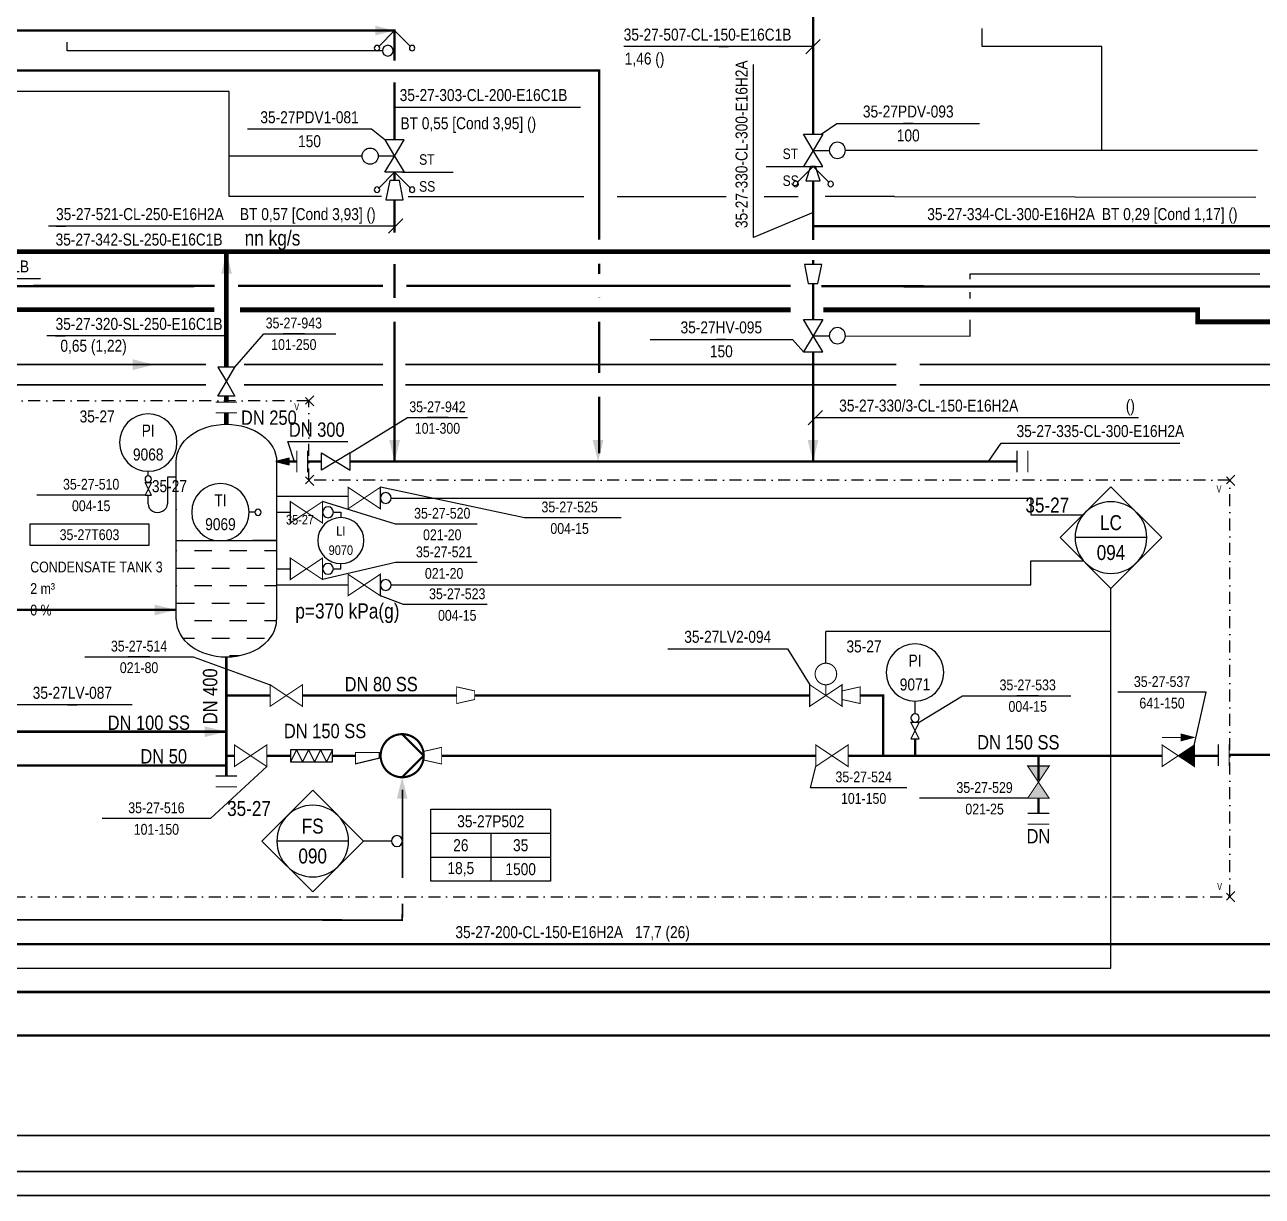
# Model space of a CAD drawing. Header units: millimetres. Extents: x -415 to 12957, y -5 to 599.
# Drawn here: x 8532.8 to 8791.2, y -0.2 to 244.6 of the extents above; entities that cross this region are included whole.
import ezdxf
from ezdxf.enums import TextEntityAlignment as Align

# ---------------------------------------------------------------- set-up
doc = ezdxf.new("R2010")
doc.units = ezdxf.units.MM
doc.header["$LTSCALE"] = 10
doc.header["$MEASUREMENT"] = 0
doc.header["$PDSIZE"] = 1
doc.linetypes.add('DASHDOT2', pattern=[0.5, 0.25, -0.125, 0, -0.125])
doc.layers.get('0').update_dxf_attribs({"linetype": 'CONTINUOUS'})
doc.layers.add('BALANSSI', color=3, linetype='CONTINUOUS', lineweight=25)
doc.layers.add('VESIKIERROT', color=100, linetype='DASHDOT2', lineweight=35)
for name, color, linetype in [('KASIVENTTIILIT', 7, 'CONTINUOUS'), ('LAITTEISTO', 7, 'CONTINUOUS'), ('METALLILETKUT', 7, 'CONTINUOUS'), ('P-A-SHEET', 3, 'CONTINUOUS'), ('P-COND', 4, 'CONTINUOUS'), ('P-CVPOS', 7, 'CONTINUOUS'), ('P-DELIVERY_LIMIT', 1, 'DASHDOT2'), ('P-FITTINGS', 7, 'CONTINUOUS'), ('P-INSTRPOS', 7, 'CONTINUOUS'), ('P-INSTRPOS_TEXTS', 7, 'CONTINUOUS'), ('P-INSTRU', 7, 'CONTINUOUS'), ('P-LINEPOS', 7, 'CONTINUOUS'), ('P-OTHER', 7, 'CONTINUOUS'), ('P-PUMP_POS', 7, 'CONTINUOUS'), ('P-STEAM1', 6, 'CONTINUOUS'), ('P-SYMB', 7, 'CONTINUOUS'), ('P-TANK_POS', 7, 'CONTINUOUS'), ('P-TEXT', 7, 'CONTINUOUS'), ('P-VALVEPOS', 7, 'CONTINUOUS'), ('P-VENTS', 7, 'CONTINUOUS'), ('P-WATER', 3, 'CONTINUOUS'), ('PUMPUT', 7, 'CONTINUOUS'), ('PUTKIKARTIOT', 7, 'CONTINUOUS'), ('SAATOVENTTIILIT', 7, 'CONTINUOUS'), ('yyyy', 7, 'CONTINUOUS')]:
    doc.layers.add(name, color=color, linetype=linetype)
doc.styles.add('ARIAL', font='ARIALN.TTF')
doc.styles.add('ARIALN', font='ARIALN.TTF')
doc.styles.add('LEGIBLE', font='ARIALN.TTF')
doc.styles.add('MODESTD', font='ARIALN.TTF')
doc.styles.add('SFS', font='ARIALN.TTF')
doc.styles.get("Standard").update_dxf_attribs({"font": 'ARIALN.TTF'})

# ---------------------------------------------------------------- blocks, each defined once
blk = doc.blocks.new('T200FFL')
at = {"const_width": 0.25}
for points in [[(-1.25, 2.5), (-1.25, -2.5)], [(1.25, -2.5), (1.25, 2.5)]]:
    blk.add_lwpolyline(points, dxfattribs=at)
at = {"linetype": 'Continuous', "style": 'SFS', "flags": 9}
for tag, p in [('FC', (0, 3.5)), ('SYM_WIDTH', (0, 0))]:
    blk.add_attdef(tag, p, '', height=0.2, dxfattribs=at)
blk = doc.blocks.new('PI0NUOPR')
for points in [[(0, 0), (-1, 0.25), (-1, -0.25), (0, 0)], [(0, 0), (-1, 0)]]:
    blk.add_lwpolyline(points)
blk.add_solid([(-1, 0.25), (0, 0), (-1, -0.25)])
blk = doc.blocks.new('condensatetank2_5')
at = {"layer": 'yyyy'}
h = blk.add_hatch(dxfattribs=at)
h.set_pattern_fill('DASH', color=256, scale=39, style=0)
h.set_pattern_definition([(0, (-51.5, -34.8895), (4.875, 4.875), [4.875, -4.875])])
h.paths.add_polyline_path([(14, 0), (0, 0), (0, -22), (14, -22)])
h.paths.add_polyline_path([(28, 0), (14, 0), (14, -22), (28, -22)])
edge = h.paths.add_edge_path()
edge.add_ellipse((14, -22), major_axis=(14, 0), ratio=0.742857, start_angle=180, end_angle=360)
edge.add_line((28, -22), (0, -22))
for p, q in [((0, -22), (0, 22)), ((28, 22), (28, -22)), ((0, 0), (28, 0)), ((0, -18.29), (0, -18.29))]:
    blk.add_line(p, q, dxfattribs=at)
at = {"layer": 'yyyy', "extrusion": (0, 0, -1)}
blk.add_ellipse((14, 22), major_axis=(14, 0), ratio=0.742857, start_param=3.141593, end_param=6.283185, dxfattribs=at)
at = {"layer": 'yyyy'}
blk.add_ellipse((14, -22), major_axis=(14, 0), ratio=0.742857, start_param=3.141593, end_param=6.283185, dxfattribs=at)
for p in [(0, 8.68), (0, 0), (1.78, 0)]:
    blk.add_point(p, dxfattribs=at)
blk = doc.blocks.new('LAI2587')
for p, q in [((0, 0), (2.5, 0)), ((0, -8.75), (0, 0)), ((2.5, 0), (2.5, -8.75)), ((2.5, -8.75), (0, -8.75))]:
    blk.add_line(p, q)
blk = doc.blocks.new('FLEXIBLE-JOINT')
for p, q in [((1.25, 8.75), (-1.25, 7.5)), ((1.25, 6.25), (-1.25, 7.5)), ((1.25, 6.25), (-1.25, 5)), ((1.25, 3.75), (-1.25, 5)), ((1.25, 3.75), (-1.25, 2.5)), ((1.25, 1.25), (-1.25, 2.5)), ((1.25, 1.25), (-1.25, 0))]:
    blk.add_line(p, q)
at = {"rotation": 180}
blk.add_blockref('LAI2587', (1.25, 0), dxfattribs=at)
blk = doc.blocks.new('T001_11')
at = {"const_width": 0.25}
blk.add_lwpolyline([(-3.75, -2.5), (-3.75, 2.5), (3.75, -2.5), (3.75, 2.5), (-3.75, -2.5)], dxfattribs=at)
at = {"linetype": 'Continuous', "style": 'SFS', "flags": 9}
for tag, p in [('FC', (0, 3.5)), ('SYM_WIDTH', (0, 0))]:
    blk.add_attdef(tag, p, '', height=0.2, dxfattribs=at)
blk = doc.blocks.new('P0021')
at = {"linetype": 'Continuous', "const_width": 0.5}
blk.add_lwpolyline([(0, 5, 1), (0, -5, 1)], format="xyb", close=True, dxfattribs=at)
blk.add_lwpolyline([(0, 5), (5, 0), (0, -5)], dxfattribs=at)
at = {"linetype": 'Continuous', "style": 'SFS', "flags": 9}
for tag, p in [('FC', (0, 3.5)), ('SYM_WIDTH', (0, 0))]:
    blk.add_attdef(tag, p, '', height=0.2, dxfattribs=at)
blk = doc.blocks.new('*X39')
at = {"color": 0, "linetype": 'Continuous'}
for p, q in [((208.58, 477.81), (210.33, 479.56)), ((208.64, 477.91), (210.32, 479.58)), ((208.71, 478.01), (210.3, 479.61)), ((208.77, 478.11), (210.29, 479.63)), ((208.84, 478.21), (210.28, 479.65)), ((208.9, 478.31), (210.26, 479.67)), ((208.97, 478.41), (210.25, 479.69)), ((209.03, 478.51), (210.24, 479.71)), ((209.1, 478.61), (210.22, 479.74)), ((209.17, 478.71), (210.21, 479.76)), ((209.23, 478.82), (210.19, 479.78)), ((209.3, 478.92), (210.18, 479.8)), ((209.36, 479.02), (210.17, 479.82)), ((209.43, 479.12), (210.15, 479.84)), ((209.49, 479.22), (210.14, 479.86)), ((207.6, 476.3), (210.54, 479.24)), ((207.61, 476.27), (210.55, 479.22)), ((207.65, 476.27), (210.57, 479.2)), ((207.66, 476.4), (210.53, 479.26)), ((207.68, 476.27), (210.58, 479.17)), ((207.72, 476.27), (210.59, 479.15)), ((207.73, 476.5), (210.51, 479.28)), ((207.75, 476.27), (210.61, 479.13)), ((207.79, 476.6), (210.5, 479.3)), ((207.79, 476.27), (210.62, 479.11)), ((207.82, 476.27), (210.64, 479.09)), ((207.86, 476.7), (210.48, 479.33)), ((207.86, 476.27), (210.65, 479.07)), ((207.89, 476.27), (210.66, 479.05)), ((207.92, 476.8), (210.47, 479.35)), ((207.93, 476.27), (210.68, 479.02)), ((207.96, 476.27), (210.69, 479)), ((207.99, 476.9), (210.46, 479.37)), ((208, 476.27), (210.7, 478.98)), ((208.03, 476.27), (210.72, 478.96)), ((208.05, 477), (210.44, 479.39)), ((208.07, 476.27), (210.73, 478.94)), ((208.1, 476.27), (210.75, 478.92)), ((208.12, 477.1), (210.43, 479.41)), ((208.14, 476.27), (210.76, 478.89)), ((208.18, 477.2), (210.41, 479.43)), ((208.18, 476.27), (210.77, 478.87)), ((208.21, 476.27), (210.79, 478.85)), ((208.25, 477.3), (210.4, 479.46)), ((208.25, 476.27), (210.8, 478.83)), ((208.28, 476.27), (210.81, 478.81)), ((208.31, 477.4), (210.39, 479.48)), ((208.32, 476.27), (210.83, 478.79)), ((208.35, 476.27), (210.84, 478.76)), ((208.38, 477.51), (210.37, 479.5)), ((208.39, 476.27), (210.86, 478.74)), ((208.42, 476.27), (210.87, 478.72)), ((208.45, 477.61), (210.36, 479.52)), ((208.46, 476.27), (210.88, 478.7)), ((208.49, 476.27), (210.9, 478.68)), ((208.51, 477.71), (210.35, 479.54)), ((208.53, 476.27), (210.91, 478.66)), ((208.56, 476.27), (210.92, 478.64)), ((208.6, 476.27), (210.94, 478.61)), ((208.64, 476.27), (210.95, 478.59)), ((208.67, 476.27), (210.97, 478.57)), ((208.71, 476.27), (210.98, 478.55)), ((208.74, 476.27), (210.99, 478.53)), ((208.78, 476.27), (211.01, 478.51)), ((208.81, 476.27), (211.02, 478.48)), ((208.85, 476.27), (211.04, 478.46)), ((208.88, 476.27), (211.05, 478.44)), ((208.92, 476.27), (211.06, 478.42)), ((208.95, 476.27), (211.08, 478.4)), ((208.99, 476.27), (211.09, 478.38)), ((209.02, 476.27), (211.1, 478.36)), ((209.06, 476.27), (211.12, 478.33)), ((209.09, 476.27), (211.13, 478.31)), ((209.13, 476.27), (211.15, 478.29)), ((209.17, 476.27), (211.16, 478.27)), ((209.2, 476.27), (211.17, 478.25)), ((209.24, 476.27), (211.19, 478.23)), ((209.27, 476.27), (211.2, 478.2)), ((209.31, 476.27), (211.21, 478.18)), ((209.34, 476.27), (211.23, 478.16)), ((209.38, 476.27), (211.24, 478.14)), ((209.41, 476.27), (211.26, 478.12)), ((209.45, 476.27), (211.27, 478.1)), ((209.48, 476.27), (211.28, 478.07)), ((209.52, 476.27), (211.3, 478.05)), ((209.55, 476.27), (211.31, 478.03)), ((209.59, 476.27), (211.32, 478.01)), ((209.63, 476.27), (211.34, 477.99)), ((209.66, 476.27), (211.35, 477.97)), ((209.7, 476.27), (211.37, 477.95)), ((209.73, 476.27), (211.38, 477.92)), ((209.77, 476.27), (211.39, 477.9)), ((209.8, 476.27), (211.41, 477.88)), ((209.84, 476.27), (211.42, 477.86)), ((209.87, 476.27), (211.43, 477.84)), ((209.91, 476.27), (211.45, 477.82)), ((209.94, 476.27), (211.46, 477.79)), ((209.98, 476.27), (211.48, 477.77)), ((210.01, 476.27), (211.49, 477.75)), ((210.05, 476.27), (211.5, 477.73)), ((210.08, 476.27), (211.52, 477.71)), ((210.12, 476.27), (211.53, 477.69)), ((210.16, 476.27), (211.55, 477.66)), ((210.19, 476.27), (211.56, 477.64)), ((210.23, 476.27), (211.57, 477.62)), ((210.26, 476.27), (211.59, 477.6)), ((210.3, 476.27), (211.6, 477.58)), ((210.33, 476.27), (211.61, 477.56)), ((210.37, 476.27), (211.63, 477.54)), ((210.4, 476.27), (211.64, 477.51)), ((210.44, 476.27), (211.66, 477.49)), ((210.47, 476.27), (211.67, 477.47)), ((210.51, 476.27), (211.68, 477.45)), ((210.54, 476.27), (211.7, 477.43)), ((210.58, 476.27), (211.71, 477.41)), ((210.61, 476.27), (211.72, 477.38)), ((210.65, 476.27), (211.74, 477.36)), ((210.69, 476.27), (211.75, 477.34)), ((210.72, 476.27), (211.77, 477.32)), ((210.76, 476.27), (211.78, 477.3)), ((210.79, 476.27), (211.79, 477.28)), ((210.83, 476.27), (211.81, 477.26)), ((210.86, 476.27), (211.82, 477.23)), ((210.9, 476.27), (211.83, 477.21)), ((210.93, 476.27), (211.85, 477.19)), ((210.97, 476.27), (211.86, 477.17)), ((211, 476.27), (211.88, 477.15)), ((211.04, 476.27), (211.89, 477.13)), ((211.07, 476.27), (211.9, 477.1)), ((211.11, 476.27), (211.92, 477.08)), ((211.15, 476.27), (211.93, 477.06)), ((211.18, 476.27), (211.95, 477.04)), ((211.22, 476.27), (211.96, 477.02)), ((211.25, 476.27), (211.97, 477)), ((211.29, 476.27), (211.99, 476.97)), ((211.32, 476.27), (212, 476.95)), ((211.36, 476.27), (212.01, 476.93)), ((211.39, 476.27), (212.03, 476.91)), ((211.43, 476.27), (212.04, 476.89)), ((211.46, 476.27), (212.06, 476.87)), ((211.5, 476.27), (212.07, 476.85)), ((211.53, 476.27), (212.08, 476.82)), ((211.57, 476.27), (212.1, 476.8)), ((211.6, 476.27), (212.11, 476.78)), ((211.64, 476.27), (212.12, 476.76)), ((211.68, 476.27), (212.14, 476.74)), ((211.71, 476.27), (212.15, 476.72)), ((211.75, 476.27), (212.17, 476.69)), ((211.78, 476.27), (212.18, 476.67)), ((211.82, 476.27), (212.19, 476.65)), ((211.85, 476.27), (212.21, 476.63)), ((211.89, 476.27), (212.22, 476.61)), ((211.92, 476.27), (212.23, 476.59)), ((211.96, 476.27), (212.25, 476.56)), ((211.99, 476.27), (212.26, 476.54)), ((212.03, 476.27), (212.28, 476.52)), ((212.06, 476.27), (212.29, 476.5)), ((212.1, 476.27), (212.3, 476.48)), ((212.14, 476.27), (212.32, 476.46)), ((212.17, 476.27), (212.33, 476.44)), ((212.21, 476.27), (212.34, 476.41)), ((212.24, 476.27), (212.36, 476.39)), ((212.28, 476.27), (212.37, 476.37)), ((212.31, 476.27), (212.39, 476.35)), ((212.35, 476.27), (212.4, 476.33)), ((212.38, 476.27), (212.41, 476.31)), ((212.42, 476.27), (212.43, 476.28))]:
    blk.add_line(p, q, dxfattribs=at)
blk = doc.blocks.new('t001_ch2')
for points, const_width in [([(-3.75, 2.5), (-3.75, -2.5), (3.75, 2.5), (3.75, -2.5), (-3.75, 2.5)], 0.25), ([(3.75, -4.25), (-3.75, -4.25)], 0.25), ([(-3.57, -4.3), (-0.77, -3.55), (-0.77, -4.93), (-3.17, -4.3), (-0.88, -3.69), (-0.88, -4.8), (-2.77, -4.3), (-0.98, -3.82), (-0.98, -4.67), (-2.37, -4.3), (-1.08, -3.95), (-1.08, -4.53), (-1.97, -4.3), (-1.19, -4.09), (-1.19, -4.4), (-1.57, -4.3), (-1.29, -4.22), (-1.29, -4.26), (-1.17, -4.22)], 0.35)]:
    blk.add_lwpolyline(points, dxfattribs=dict(const_width=const_width))
at = {"linetype": 'Continuous', "const_width": 0.25}
for points in [[(-0.08, 0.03), (-3.74, -2.42), (-3.72, 2.42), (-0.02, 0.06)], [(0, 0), (-3.73, -2.42), (-3.73, 2.28), (-3.73, 2.43), (-0.12, 0.13)]]:
    blk.add_lwpolyline(points, dxfattribs=at)
at = {"linetype": 'Continuous', "xscale": -1, "rotation": 270}
blk.add_blockref('*X39', (-480, -210), dxfattribs=at)
blk = doc.blocks.new('PI321')
for p, q in [((0.5, 0.25), (-0.5, -0.25)), ((-0.5, -0.25), (-0.5, 0.25)), ((-0.5, 0.25), (0.5, -0.25)), ((0.5, -0.25), (0.5, 0.25))]:
    blk.add_line(p, q)
blk = doc.blocks.new('ARROW')
blk.add_solid([(-2.5, -1.25), (-2.5, 1.25), (2.5, 0)])
at = {"linetype": 'Continuous', "flags": 1}
blk.add_attdef('SYM_WIDTH', (0, 0), '', height=3, dxfattribs=at)
blk = doc.blocks.new('t001_00')
at = {"const_width": 0.25}
blk.add_lwpolyline([(-3.75, -2.5), (-3.75, 2.5), (3.75, -2.5), (3.75, 2.5), (-3.75, -2.5)], dxfattribs=at)
at = {"linetype": 'Continuous'}
for points in [[(-3.75, 2.5), (-3.75, -2.5), (0, 0)], [(0, 0), (3.75, 2.5), (3.75, -2.5)]]:
    blk.add_solid(points, dxfattribs=at)
blk = doc.blocks.new('T100ECC')
at = {"const_width": 0.25}
blk.add_lwpolyline([(-2.5, -0.28), (-2.5, -1.464), (2.5, -2.664), (2.5, -0.28)], close=True, dxfattribs=at)
at = {"linetype": 'Continuous', "style": 'LEGIBLE', "flags": 9}
blk.add_attdef('FC', (0, 3.5), '', height=1.8, dxfattribs=at)
blk = doc.blocks.new('T100CON')
at = {"const_width": 0.25}
blk.add_lwpolyline([(-2.5, 2.4), (2.5, 1.28), (2.5, -1.12), (-2.5, -2.24)], close=True, dxfattribs=at)
at = {"style": 'LEGIBLE', "flags": 9}
for tag, p in [('FC', (0, 3.5)), ('SYM_WIDTH', (0, 0))]:
    blk.add_attdef(tag, p, '', height=1.8, dxfattribs=at)
blk = doc.blocks.new('PPI_0103B')
at = {"color": 0, "linetype": 'ByBlock'}
blk.add_circle((0, 0), 1.25, dxfattribs=at)
blk = doc.blocks.new('PPI_0900A')
at = {"color": 0, "linetype": 'ByBlock'}
blk.add_line((-2.5, 0), (2.5, 0), dxfattribs=at)
blk = doc.blocks.new('PPI_0700A-27_5')
at = {"color": 0, "linetype": 'ByBlock'}
for p, q in [((0, 0), (27.5, 0)), ((0, -5), (0, 0)), ((27.5, 0), (27.5, -5)), ((27.5, -5), (0, -5))]:
    blk.add_line(p, q, dxfattribs=at)
blk = doc.blocks.new('PPI_1000A')
at = {"color": 0, "linetype": 'ByBlock'}
blk.add_line((-1, 0), (1, 0), dxfattribs=at)
blk = doc.blocks.new('PPI_1207A')
at = {"color": 0, "linetype": 'ByBlock'}
for p, q in [((-8.5, 0), (0, 8.5)), ((0, 8.5), (8.5, 0)), ((0, -8.5), (-8.5, 0)), ((-6, 0), (6, 0)), ((8.5, 0), (0, -8.5))]:
    blk.add_line(p, q, dxfattribs=at)
blk.add_circle((0, 0), 6, dxfattribs=at)
blk = doc.blocks.new('PPI_0521A-25_0')
at = {"color": 0, "linetype": 'ByBlock'}
for p, q in [((0, 0), (25, 0)), ((0, -15), (0, 0)), ((25, 0), (25, -15)), ((0, -5), (25, -5)), ((12.5, -5), (12.5, -15)), ((0, -10), (25, -10)), ((25, -15), (0, -15))]:
    blk.add_line(p, q, dxfattribs=at)
blk = doc.blocks.new('PPI_1200A')
at = {"color": 0, "linetype": 'ByBlock'}
blk.add_circle((0, 0), 6, dxfattribs=at)
blk = doc.blocks.new('PPI_1100A')
at = {"color": 0, "linetype": 'ByBlock'}
blk.add_line((0, 0), (2, 0), dxfattribs=at)
blk = doc.blocks.new('CVO6484')
at = {"color": 0, "linetype": 'Continuous'}
blk.add_lwpolyline([(-1.5, 4.5, -1), (1.5, 4.5, -1), (-1.5, 4.5)], format="xyb", close=True, dxfattribs=at)
blk.add_lwpolyline([(0, 0), (0, 3)], dxfattribs=at)
at = {"layer": 'P-VENTS', "color": 0, "linetype": 'Continuous'}
for points in [[(-3, -1.8), (-3, 1.8), (0, 0)], [(3, -1.8), (3, 1.8), (0, 0)]]:
    blk.add_lwpolyline(points, close=True, dxfattribs=at)
blk = doc.blocks.new('P7A1304')
at = {"color": 0, "linetype": 'ByBlock'}
blk.add_line((1.5, 1.5), (-1.5, -1.5), dxfattribs=at)
blk = doc.blocks.new('PPI_2100A')
at = {"color": 0, "linetype": 'ByBlock'}
blk.add_line((0, 0), (2, 0), dxfattribs=at)
blk = doc.blocks.new('P7A1245')
at = {"color": 0, "linetype": 'Continuous'}
for points in [[(-2, 1.8), (-2, -1.8)], [(2, 1), (-2, 1.8)], [(2, -1), (2, 1)], [(-2, -1.8), (2, -1)]]:
    blk.add_lwpolyline(points, dxfattribs=at)
blk = doc.blocks.new('P7A1210')
at = {"color": 0, "linetype": 'ByBlock'}
blk.add_lwpolyline([(-3, 1.5), (-3, -1.5), (0, -0.5), (0, 0.5)], close=True, dxfattribs=at)
blk = doc.blocks.new('P7A1330')
at = {"color": 0, "linetype": 'ByBlock'}
for q in [(-3.25, 3.25), (3.25, 3.25)]:
    blk.add_line((0, 0), q, dxfattribs=at)
for centre, start, end in [((-3.66, 3.66), 90, 270), ((-3.66, 3.66), 270, 90), ((3.66, 3.66), 90, 270), ((3.66, 3.66), 270, 90)]:
    blk.add_arc(centre, 0.575, start, end, dxfattribs=at)
blk = doc.blocks.new('P7A1100')
at = {"color": 0, "linetype": 'ByBlock'}
for points in [[(-3, -1.8), (-3, 1.8), (0, 0)], [(3, -1.8), (3, 1.8), (0, 0)]]:
    blk.add_lwpolyline(points, close=True, dxfattribs=at)
blk = doc.blocks.new('P7A1305')
at = {"color": 0, "linetype": 'ByBlock'}
blk.add_solid([(-4, -1), (-4, 1), (0, 0)], dxfattribs=at)

msp = doc.modelspace()

# ---------------------------------------------------------------- linework, layer by layer
at = {"layer": 'P-A-SHEET', "color": 7, "const_width": 0.35}
for points in [[(-410, 0), (12952.06, 0), (12952.06, 594), (-410, 594)], [(-405, 5), (12947.06, 5), (12947.06, 589), (-405, 589)]]:
    msp.add_lwpolyline(points, close=True, dxfattribs=at)
at = {"layer": 'P-COND', "linetype": 'Continuous', "const_width": 0.5}
for points in [[(8697.4, 249.26), (8697.4, 221.7)], [(8088.08, 243.34), (8610, 243.34)], [(8610, 237.05), (8610, 243.59), (8610, 243.59), (8610, 243.59)], [(8245.21, 199.62), (8245.21, 235), (8602.71, 235), (8652.71, 235), (8652.71, 199.65)], [(8610, 220.5), (8610, 232.5)], [(8610, 213.75), (8610, 212)], [(8697.4, 211.95), (8697.4, 199.62)], [(8610, 208), (8610, 202.5), (8610, 202.5), (8610, 201.12)], [(8832.21, 202.5), (8697.4, 202.5)], [(8610, 187.5), (8610, 194.55)], [(8652.71, 194.65), (8652.71, 192.52)], [(8697.4, 194.5), (8697.4, 195.42)], [(8572.44, 189.99), (8491.98, 189.96)], [(8607.56, 190.01), (8577.31, 189.99)], [(8612.43, 190.01), (8622.56, 190.02), (8692.14, 190.02), (8692.75, 190.02)], [(8697.4, 182.98), (8697.4, 190.5)], [(8699.16, 189.97), (8732.66, 189.87), (9266.06, 189.81)], [(8652.71, 187.52), (8652.71, 187.5)], [(8610, 153.3), (8610, 182.5)], [(8652.71, 182.5), (8652.71, 171.84)], [(8697.4, 176.23), (8697.4, 153.3)], [(8652.71, 166.84), (8652.71, 155)], [(6459.81, 33.39), (9965.01, 33.39)]]:
    msp.add_lwpolyline(points, dxfattribs=at)
at = {"layer": 'P-COND', "const_width": 0.5}
for points in [[(7344.51, 180.14), (7344.51, 52.5), (8795.21, 52.5), (8795.21, 92.06), (8784.43, 92.06)], [(8588.01, 153.3), (8589.59, 153.3)], [(8591.84, 153.3), (8594.71, 153.3)], [(8600.71, 153.3), (8740, 153.3)], [(8574.87, 112.5), (8574.87, 87.61)], [(8583.86, 104.43), (8574.87, 104.43)], [(8584.02, 104.43), (8574.87, 104.43)], [(8622.97, 104.43), (8590.77, 104.43)], [(8696.7, 104.43), (8626.72, 104.43)], [(8718.7, 91.86), (8718.7, 95.36)], [(8576.56, 91.86), (8574.87, 91.86)], [(8588.29, 91.86), (8583.31, 91.86)], [(8601.83, 91.86), (8597.04, 91.86)], [(8619.84, 91.86), (8697.97, 91.86)], [(8704.72, 91.86), (8732, 91.86)], [(8732, 91.86), (8770.3, 91.86)], [(8744.47, 86.7), (8744.47, 91.86)], [(8777.05, 91.86), (8782.03, 91.86)], [(8550.72, 89.79), (8489.44, 89.79)], [(8574.87, 89.79), (8550.72, 89.79)], [(8744.47, 86.7), (8744.47, 88.72)], [(8744.47, 82.9), (8744.47, 79.82)], [(6459.81, 42.5), (9965.01, 42.5)]]:
    msp.add_lwpolyline(points, dxfattribs=at)
at = {"layer": 'P-COND'}
for points in [[(8489.47, 144.49, 0.5, 0.5, 0), (8489.47, 96.88, 0.5, 0.5, 0), (8574.87, 96.88, 0, 0, 0)], [(8564.37, 122.31, 0.5, 0.5, 0), (8524.2, 122.31, 0.5, 0.5, 0), (8524.2, 119.6, 0, 0, 0)], [(8712.02, 91.86, 0.5, 0.5, 0), (8712.02, 104.43, 0.5, 0.5, 0), (8707.22, 104.43, 0, 0, 0)]]:
    msp.add_lwpolyline(points, format="xyseb", dxfattribs=at)
at = {"layer": 'P-CVPOS'}
for points in [[(8699.09, 221.7), (8702.4, 223.94), (8732.16, 223.94)], [(8663.36, 178.84), (8663.36, 178.84), (8693.12, 178.84)], [(8585.37, 136.8), (8580.31, 136.8)], [(8667.08, 114.2), (8692.08, 114.2), (8696.7, 106.68)], [(8555.21, 102.5), (8530.21, 102.5), (8526.45, 109.1)]]:
    msp.add_lwpolyline(points, dxfattribs=at)
at = {"layer": 'P-DELIVERY_LIMIT'}
for points in [[(8346.6, 149.22), (8321.32, 149.22), (8321.32, 62.41), (8784.43, 62.41), (8784.43, 149.39), (8592.11, 149.39), (8592.11, 165.98), (8527.13, 166), (8527.13, 151.35), (8509.92, 151.35), (8509.89, 181.75), (8471.06, 181.74), (8471.09, 176.17), (8444.85, 176.17), (8444.85, 166.62), (8346.6, 166.62)], [(8593.17, 167.05), (8591.05, 164.92)], [(8593.17, 164.92), (8591.05, 167.04)], [(8593.17, 150.46), (8591.05, 148.33)], [(8593.17, 148.33), (8591.05, 150.45)], [(8785.49, 150.46), (8783.37, 148.33)], [(8785.49, 148.33), (8783.37, 150.45)], [(8785.49, 61.35), (8783.37, 63.47)], [(8785.49, 63.47), (8783.37, 61.35)]]:
    msp.add_lwpolyline(points, dxfattribs=at)
at = {"layer": 'P-INSTRU', "linetype": 'Continuous'}
for points in [[(8757.71, 218.32), (8757.71, 232.81), (8757.71, 240), (8732.71, 240), (8732.71, 243.75)], [(8607.46, 239.14), (8541.61, 239.12), (8541.61, 240.92)], [(8575.45, 208.68), (8575.45, 230.62), (7994.44, 230.62)], [(8603.25, 217.12), (8575.45, 217.12)], [(8790.23, 218.32), (8704.18, 218.32)], [(8607.24, 208.68), (8575.45, 208.68)], [(8612.84, 208.68), (8649.55, 208.68)], [(8656.51, 208.68), (8679.24, 208.68)], [(8687.22, 208.68), (8694.27, 208.68)], [(8714.44, 208.68), (8699.93, 208.68)], [(8714.44, 208.68), (8789.86, 208.55)], [(8730.21, 191.4), (8730.21, 192.5), (8790.71, 192.5)], [(8730.21, 187.34), (8730.21, 188.71)], [(8704.18, 179.59), (8730.21, 179.49), (8730.21, 182.89)]]:
    msp.add_lwpolyline(points, dxfattribs=at)
at = {"layer": 'P-INSTRU'}
for points in [[(8558.55, 150.29), (8558.55, 151.28)], [(8562.62, 150.12), (8564.37, 150.12)], [(8585.37, 146.08), (8600.28, 146.08)], [(8609.28, 145.69), (8742.87, 145.69)], [(8742.87, 145.69), (8742.87, 142.2)], [(8580.83, 142.72), (8579.52, 142.72)], [(8585.37, 142.71), (8588.23, 142.71)], [(8597.23, 142.71), (8598.78, 142.71), (8598.78, 141.6)], [(8742.87, 142.2), (8753.79, 142.2)], [(8597.23, 130.9), (8598.78, 130.9), (8598.78, 132)], [(8742.87, 132.58), (8753.85, 132.58)], [(8742.87, 127.52), (8742.87, 132.58)], [(8585.37, 130.9), (8588.23, 130.9)], [(8585.37, 127.52), (8600.28, 127.52)], [(8609.28, 127.52), (8742.87, 127.52)], [(8759.62, 117.82), (8759.62, 126.82)], [(6459.81, 47.5), (8759.59, 47.5), (8759.59, 117.82)], [(8700.08, 111.18), (8700.08, 117.82)], [(8759.59, 117.82), (8700.08, 117.82)], [(8718.7, 100.61), (8718.7, 103.24)], [(8609.38, 74.03), (8603.51, 74.03)]]:
    msp.add_lwpolyline(points, dxfattribs=at)
at = {"layer": 'P-LINEPOS'}
for points in [[(8697.4, 240), (8657.86, 240)], [(8684.96, 200.13), (8684.96, 236.23)], [(8697.4, 205.31), (8684.96, 200.13)], [(8610.21, 202.5), (8537.71, 202.5)], [(8489.47, 191.56), (8536.03, 191.56)], [(8574.87, 179.56), (8537.39, 179.56)], [(8697.86, 162.5), (8765.36, 162.5)], [(8589.18, 153.05), (8587.71, 157.5), (8600.21, 157.5)], [(8734.06, 153.3), (8736.67, 157.18), (8774.01, 157.18)]]:
    msp.add_lwpolyline(points, dxfattribs=at)
at = {"layer": 'P-OTHER'}
msp.add_line((8693.12, 178.84), (8695.4, 176.22), dxfattribs=at)
for points in [[(8610, 227.37), (8648.84, 227.37)], [(8608, 220.5), (8605.18, 222.74), (8579.3, 222.74)], [(8687.6, 214.95), (8698.14, 214.95)], [(8611.68, 213.75), (8622.23, 213.75)], [(8562.62, 144.49), (8562.62, 150.12)], [(8558.55, 144.49), (8558.55, 146.37)]]:
    msp.add_lwpolyline(points, dxfattribs=at)
msp.add_ellipse((8560.58, 144.49), major_axis=(2.01, 0.37), ratio=0.874849, start_param=2.932717, end_param=6.07431, dxfattribs=at)
at = {"layer": 'P-STEAM1', "const_width": 1}
for points in [[(8489.47, 197.15), (8872.22, 197.15), (8872.22, 200)], [(8574.87, 173), (8574.88, 197.15)], [(8491.98, 185.03), (8572.37, 185.03)], [(8577.71, 185), (8692.75, 185)], [(8699.55, 185), (8777.71, 185), (8777.71, 182.5), (9965.01, 182.5)], [(8574.87, 165.73), (8574.87, 167)], [(8574.87, 161.1), (8574.87, 163.48)]]:
    msp.add_lwpolyline(points, dxfattribs=at)
at = {"layer": 'P-VALVEPOS'}
for points in [[(8576.67, 173), (8582.71, 180), (8597.71, 180)], [(8600.71, 155.1), (8612.71, 162.5), (8625.21, 162.5)], [(8657.34, 141.57), (8637.16, 141.57), (8607.03, 147.94)], [(8557.89, 146.32), (8535.29, 146.32)], [(8627.25, 140.26), (8610.17, 140.26), (8594.98, 144.96)], [(8627.25, 132.19), (8610.17, 132.19), (8594.98, 128.65)], [(8611.84, 123.43), (8607.03, 125.27)], [(8629.34, 123.43), (8611.74, 123.43)], [(8545.34, 112.5), (8567.94, 112.5), (8584.02, 106.68)], [(8719.57, 98.86), (8728.63, 104.4), (8751.23, 104.4)], [(8777.01, 94.02), (8779.49, 105.1), (8761.08, 105.1)], [(8583.31, 89.61), (8571.57, 78.73)], [(8716.96, 85.18), (8696.86, 85.18), (8697.97, 89.61)], [(8742.22, 82.96), (8719.62, 82.96)], [(8571.57, 78.73), (8548.96, 78.73)]]:
    msp.add_lwpolyline(points, dxfattribs=at)
at = {"layer": 'P-WATER', "const_width": 0.35}
for points in [[(8515.48, 173.55), (8570.59, 173.55)], [(8578.59, 173.55), (8607.58, 173.55)], [(8612.27, 173.55), (8714.81, 173.55)], [(8524.28, 169.34), (8570.59, 169.34)], [(8578.59, 169.34), (8589.45, 169.34)], [(8589.45, 169.34), (8607.58, 169.34)], [(8612.25, 169.34), (8714.81, 169.34)], [(8611.63, 84.76), (8611.63, 66.29)], [(8611.63, 60.93), (8611.62, 57.53), (8293.86, 57.67)], [(6459.81, 12.5), (9965.01, 12.5)]]:
    msp.add_lwpolyline(points, dxfattribs=at)
at = {"layer": 'P-WATER'}
for points in [[(8719.69, 173.55, 0.35, 0.35, 0), (8815.89, 173.55, 0.35, 0.35, 0), (8815.89, 116, 0.35, 0.35, 0), (8955.21, 115.59, 0, 0, 0)], [(8719.69, 169.34, 0.35, 0.35, 0), (8808.5, 169.34, 0.35, 0.35, 0), (8808.5, 94.3, 0.35, 0.35, 0), (8955.21, 93.92, 0, 0, 0)]]:
    msp.add_lwpolyline(points, format="xyseb", dxfattribs=at)
at = {"layer": 'SAATOVENTTIILIT', "const_width": 0.225}
msp.add_lwpolyline([(8700.08, 111.18, 1), (8700.08, 106.68, 1)], format="xyb", close=True, dxfattribs=at)
for points in [[(8696.7, 102.18), (8696.7, 106.68), (8703.45, 102.18), (8703.45, 106.68), (8696.7, 102.18)], [(8700.08, 106.68), (8700.08, 104.43)]]:
    msp.add_lwpolyline(points, dxfattribs=at)

# ---------------------------------------------------------------- block references
at = {"layer": 'KASIVENTTIILIT'}
for name, p, xscale, yscale, zscale, rotation in [('PI321', (8558.55, 147.63), -2.625, 2.625, 2.625, 269.9999999999772), ('PI321', (8718.7, 97.11), -3.5, 3.5, 3.5, 269.9999999999772), ('t001_ch2', (8773.67, 91.86), 0.8999999999996362, 0.8999999999996362, 0.8999999999996362, 180), ('T001_11', (8579.93, 91.86), 0.8999999999996362, 0.8999999999996362, 0.8999999999996362, 180), ('T001_11', (8701.34, 91.86), 0.8999999999996362, 0.8999999999996362, 0.8999999999996362, 180), ('t001_00', (8744.47, 86.34), 0.900000000000091, 0.900000000000091, 0.900000000000091, 90.00000000000001)]:
    msp.add_blockref(name, p, dxfattribs=dict(at, xscale=xscale, yscale=yscale, zscale=zscale, rotation=rotation))
at = {"layer": 'KASIVENTTIILIT', "yscale": 0.8999999999996362, "zscale": 0.8999999999996362}
for p, xscale in [((8603.66, 145.69), -0.8999999999996362), ((8591.6, 142.71), -0.8999999999996362), ((8591.6, 130.9), -0.8999999999996362), ((8603.66, 127.52), -0.8999999999996362), ((8587.39, 104.43), 0.8999999999996362)]:
    msp.add_blockref('T001_11', p, dxfattribs=dict(at, xscale=xscale))
at = {"layer": 'LAITTEISTO', "xscale": 0.75, "yscale": 0.75, "zscale": 0.75}
msp.add_blockref('condensatetank2_5', (8564.37, 136.8), dxfattribs=at)
at = {"layer": 'METALLILETKUT', "xscale": -1, "rotation": 270}
msp.add_blockref('FLEXIBLE-JOINT', (8588.29, 91.86), dxfattribs=at)
at = {"layer": 'P-COND', "linetype": 'Continuous'}
for name, p, xscale, yscale, zscale, rotation in [('ARROW', (8610, 155.55), -0.900000000000091, 0.900000000000091, 0.900000000000091, 89.99999999999952), ('ARROW', (8652.5, 155.55), -0.900000000000091, 0.900000000000091, 0.900000000000091, 89.99999999999952), ('ARROW', (8697.4, 155.55), -0.900000000000091, 0.900000000000091, 0.900000000000091, 89.99999999999952), ('PI0NUOPR', (8585.2, 153.3), 2.8125, 2.8125, 2.8125, 180)]:
    msp.add_blockref(name, p, dxfattribs=dict(at, xscale=xscale, yscale=yscale, zscale=zscale, rotation=rotation))
at = {"layer": 'P-COND', "xscale": 0.8999999999996362, "yscale": 0.8999999999996362, "zscale": 0.8999999999996362}
for p in [(8562.12, 122.31), (8572.62, 96.88)]:
    msp.add_blockref('ARROW', p, dxfattribs=at)
at = {"layer": 'P-CVPOS', "color": 140, "xscale": -1}
for p in [(8592.24, 222.74), (8717.28, 223.94), (8678.24, 178.84)]:
    msp.add_blockref('PPI_1000A', p, dxfattribs=at)
at = {"layer": 'P-CVPOS', "color": 140, "xscale": -1, "rotation": 180}
for p in [(8679.58, 114.2), (8542.71, 102.5)]:
    msp.add_blockref('PPI_1000A', p, dxfattribs=at)
at = {"layer": 'P-FITTINGS'}
for name, p, rotation in [('P7A1210', (8697.4, 214.95), 90), ('P7A1245', (8610, 210), 90), ('P7A1245', (8697.4, 192.5), 270)]:
    msp.add_blockref(name, p, dxfattribs=dict(at, rotation=rotation))
at = {"layer": 'P-INSTRPOS', "color": 140, "xscale": -0.8, "yscale": 0.8, "zscale": 0.8}
msp.add_blockref('PPI_1200A', (8598.78, 136.8), dxfattribs=at)
at = {"layer": 'P-INSTRU', "color": 140}
for name, p, xscale, yscale, zscale in [('PPI_0103B', (8608.58, 239.14), -0.899999999999636, 0.899999999999636, 0.899999999999636), ('PPI_0103B', (8558.55, 149.64), -0.525000000000546, 0.525000000000546, 0.525000000000546), ('PPI_1207A', (8759.62, 137.42), -1.2478, 1.2478, 1.2478), ('PPI_0103B', (8608.16, 145.69), -0.899999999999636, 0.899999999999636, 0.899999999999636), ('PPI_0103B', (8596.1, 142.71), -0.899999999999636, 0.899999999999636, 0.899999999999636), ('PPI_0103B', (8596.1, 130.9), -0.899999999999636, 0.899999999999636, 0.899999999999636), ('PPI_0103B', (8608.16, 127.52), -0.899999999999636, 0.899999999999636, 0.899999999999636), ('PPI_0103B', (8718.7, 99.74), -0.700000000000728, 0.700000000000728, 0.700000000000728), ('PPI_1207A', (8592.9, 74.03), -1.2478, 1.2478, 1.2478), ('PPI_0103B', (8610.5, 74.03), -0.900000000000091, 0.900000000000091, 0.900000000000091)]:
    msp.add_blockref(name, p, dxfattribs=dict(at, xscale=xscale, yscale=yscale, zscale=zscale))
at = {"layer": 'P-INSTRU', "color": 140, "xscale": -1}
for p in [(8558.55, 157.28), (8573.64, 142.72), (8718.7, 109.24)]:
    msp.add_blockref('PPI_1200A', p, dxfattribs=at)
at = {"layer": 'P-INSTRU', "color": 140, "xscale": -0.525000000000546, "yscale": 0.525000000000546, "zscale": 0.525000000000546, "rotation": 89.99999999997146}
msp.add_blockref('PPI_0103B', (8581.49, 142.72), dxfattribs=at)
at = {"layer": 'P-LINEPOS'}
for p in [(8697.4, 240), (8610.21, 202.5), (8697.86, 162.5)]:
    msp.add_blockref('P7A1304', p, dxfattribs=at)
at = {"layer": 'P-LINEPOS', "color": 140}
for name, p in [('PPI_1100A', (8677.71, 240)), ('PPI_1100A', (8611.07, 227.37)), ('PPI_1100A', (8539.31, 202.5)), ('PPI_1100A', (8721.25, 202.5)), ('PPI_1100A', (8539.21, 197.19)), ('PPI_1100A', (8539.21, 179.56)), ('PPI_2100A', (8702.86, 162.5)), ('PPI_1100A', (8739.9, 157.18)), ('PPI_1100A', (8622.71, 52.5))]:
    msp.add_blockref(name, p, dxfattribs=at)
at = {"layer": 'P-LINEPOS', "color": 140, "rotation": 90}
msp.add_blockref('PPI_1100A', (8684.96, 200.13), dxfattribs=at)
at = {"layer": 'P-OTHER', "xscale": 0.900000000000091, "yscale": 0.900000000000091, "zscale": 0.900000000000091, "rotation": 270}
for p in [(8574.87, 164.6), (8574.87, 86.49), (8744.47, 78.7)]:
    msp.add_blockref('T200FFL', p, dxfattribs=at)
at = {"layer": 'P-OTHER', "yscale": 0.900000000000091, "zscale": 0.900000000000091}
for p, xscale in [((8590.72, 153.3), 0.900000000000091), ((8741.12, 153.3), -0.900000000000091), ((8783.16, 91.96), 0.900000000000091)]:
    msp.add_blockref('T200FFL', p, dxfattribs=dict(at, xscale=xscale))
at = {"layer": 'P-PUMP_POS', "color": 140}
msp.add_blockref('PPI_0521A-25_0', (8617.59, 80.66), dxfattribs=at)
at = {"layer": 'P-STEAM1', "xscale": -0.900000000000091, "yscale": 0.900000000000091, "zscale": 0.900000000000091, "rotation": 270}
msp.add_blockref('ARROW', (8574.91, 194.83), dxfattribs=at)
at = {"layer": 'P-SYMB', "rotation": 180}
for p in [(8610, 243.34), (8697.42, 214.94), (8610, 213.75)]:
    msp.add_blockref('P7A1330', p, dxfattribs=at)
at = {"layer": 'P-SYMB'}
msp.add_blockref('P7A1305', (8610, 243.34), dxfattribs=at)
at = {"layer": 'P-TANK_POS', "color": 140, "xscale": 0.899999999999636, "yscale": 0.899999999999636, "zscale": 0.899999999999636}
msp.add_blockref('PPI_0700A-27_5', (8533.92, 140.28), dxfattribs=at)
at = {"layer": 'P-VALVEPOS', "color": 140, "xscale": -0.9, "yscale": 0.9, "zscale": 0.9}
for p in [(8588.96, 180), (8618.96, 162.5), (8546.64, 146.32), (8619.96, 140.26), (8646.56, 141.57), (8620.35, 132.19), (8623.09, 123.43), (8556.64, 112.5), (8742.23, 104.4), (8770.28, 105.1), (8707.96, 85.18), (8733.22, 82.96), (8560.26, 78.73)]:
    msp.add_blockref('PPI_0900A', p, dxfattribs=at)
at = {"layer": 'P-VENTS', "yscale": 1.125245625272934, "zscale": 1.125245625272934}
for p, xscale, rotation in [((8609.97, 217.12), 1.125245625272934, 90), ((8697.42, 218.32), -1.125245625272934, 270), ((8697.42, 179.59), -1.125245625272934, 270)]:
    msp.add_blockref('CVO6484', p, dxfattribs=dict(at, xscale=xscale, rotation=rotation))
at = {"layer": 'P-VENTS', "rotation": 90}
msp.add_blockref('P7A1100', (8574.87, 170), dxfattribs=at)
at = {"layer": 'P-VENTS'}
msp.add_blockref('P7A1100', (8597.71, 153.3), dxfattribs=at)
at = {"layer": 'PUMPUT', "xscale": 0.8999999999996362, "yscale": 0.8999999999996362, "zscale": 0.8999999999996362}
msp.add_blockref('P0021', (8611.59, 91.86), dxfattribs=at)
at = {"layer": 'PUTKIKARTIOT', "yscale": 0.75, "zscale": 0.75, "rotation": 180}
for p, xscale in [((8624.85, 104.56), -0.75), ((8705.35, 104.56), 0.75), ((8617.96, 91.92), 0.75)]:
    msp.add_blockref('T100CON', p, dxfattribs=dict(at, xscale=xscale))
at = {"layer": 'PUTKIKARTIOT', "xscale": -1}
msp.add_blockref('T100ECC', (8604.33, 92.82), dxfattribs=at)
at = {"layer": 'VESIKIERROT'}
for p, xscale, yscale, zscale, rotation in [((8557.58, 173.55), -0.8999999999996362, 0.8999999999996362, 0.8999999999996362, 180), ((8611.59, 85.11), -0.9000000000000233, 0.9000000000000233, 0.9000000000000233, 270)]:
    msp.add_blockref('ARROW', p, dxfattribs=dict(at, xscale=xscale, yscale=yscale, zscale=zscale, rotation=rotation))

# ---------------------------------------------------------------- texts
at = {"layer": 'BALANSSI'}
msp.add_text('nn kg/s', height=3.15, dxfattribs=at).set_placement((8578.69, 198.44))
at = {"layer": 'BALANSSI', "linetype": 'Continuous'}
msp.add_text('p=370 kPa(g)', height=3.15, dxfattribs=at).set_placement((8589.27, 120.52))
at = {"layer": 'P-CVPOS', "color": 140, "style": 'ARIAL'}
for s, p in [('35-27PDV-093', (8717.28, 226.44)), ('35-27PDV1-081', (8592.24, 225.24)), ('100', (8717.28, 221.44)), ('150', (8592.24, 220.24)), ('35-27HV-095', (8678.24, 181.34)), ('150', (8678.24, 176.34)), ('35-27LV2-094', (8679.58, 116.7)), ('35-27LV-087', (8542.71, 105))]:
    msp.add_text(s, height=2.5, dxfattribs=at).set_placement(p, align=Align.MIDDLE)
at = {"layer": 'P-DELIVERY_LIMIT', "linetype": 'Continuous', "style": 'MODESTD'}
for s, p in [('ST', (8615.13, 215.3)), ('ST', (8691.05, 216.5)), ('SS', (8691.05, 210.88)), ('SS', (8615.13, 209.68))]:
    msp.add_text(s, height=2.205, dxfattribs=at).set_placement(p)
at = {"layer": 'P-DELIVERY_LIMIT', "char_height": 1.5, "width": 12}
for insert, attachment_point, rotation in [((8589.05, 165.49), 1, 359.947), ((8782.65, 148.32), 3, 0.053), ((8782.77, 65.3), 3, 0.053)]:
    msp.add_mtext('{\\W0.9;\\T0.95;V}', dxfattribs=dict(at, insert=insert, attachment_point=attachment_point, rotation=rotation))
at = {"layer": 'P-INSTRPOS_TEXTS', "style": 'ARIAL'}
for height, p in [(2.5, (8551.55, 161.48)), (2.5, (8566.64, 146.92)), (3.119, (8750.89, 142.66)), (2, (8593.18, 140.16)), (2.5, (8711.7, 113.44)), (3.119, (8584.17, 79.27))]:
    msp.add_text('35-27', height=height, dxfattribs=at).set_placement(p, align=Align.RIGHT)
for s, height, p in [('PI', 2.5, (8558.55, 159.78)), ('9068', 2.5, (8558.55, 154.78)), ('TI', 2.5, (8573.64, 145.22)), ('LC', 3.119, (8759.62, 140.54)), ('9069', 2.5, (8573.64, 140.22)), ('LI', 2, (8598.78, 138.8)), ('9070', 2, (8598.78, 134.8)), ('094', 3.119, (8759.62, 134.3)), ('PI', 2.5, (8718.7, 111.74)), ('9071', 2.5, (8718.7, 106.74)), ('FS', 3.119, (8592.9, 77.15)), ('090', 3.119, (8592.9, 70.91))]:
    msp.add_text(s, height=height, dxfattribs=at).set_placement(p, align=Align.MIDDLE)
at = {"layer": 'P-LINEPOS', "color": 140, "style": 'ARIAL'}
for s, p in [('35-27-507-CL-150-E16C1B', (8657.86, 242.5)), ('1,46 ()', (8658.08, 237.5)), ('35-27-303-CL-200-E16C1B', (8611.07, 229.87)), ('BT 0,55 [Cond 3,95] ()', (8611.23, 223.98)), ('35-27-521-CL-250-E16H2A', (8539.31, 205)), ('BT 0,57 [Cond 3,93] ()', (8577.71, 205)), ('35-27-334-CL-300-E16H2A', (8721.25, 205)), ('BT 0,29 [Cond 1,17] ()', (8757.71, 205)), ('35-27-342-SL-250-E16C1B', (8539.21, 199.69)), ('35-27-314-SL-400-E16C1B', (8498.81, 194.06)), ('35-27-320-SL-250-E16C1B', (8539.21, 182.06)), ('0,65 (1,22)', (8540.21, 177.5)), ('35-27-330/3-CL-150-E16H2A', (8702.86, 165)), ('()', (8762.71, 165)), ('35-27-335-CL-300-E16H2A', (8739.9, 159.68)), ('35-27-200-CL-150-E16H2A', (8622.71, 55)), ('17,7 (26)', (8660.21, 55))]:
    msp.add_text(s, height=2.5, dxfattribs=at).set_placement(p, align=Align.MIDDLE_LEFT)
msp.add_text('35-27-330-CL-300-E16H2A', height=2.5, rotation=90, dxfattribs=at).set_placement((8682.46, 202.08), align=Align.MIDDLE_LEFT)
at = {"layer": 'P-PUMP_POS', "color": 140, "style": 'ARIAL'}
for s, p in [('35-27P502', (8630.09, 78.16)), ('26', (8623.84, 73.16)), ('35', (8636.34, 73.16)), ('18,5', (8623.84, 68.16)), ('1500', (8636.34, 68.16))]:
    msp.add_text(s, height=2.5, dxfattribs=at).set_placement(p, align=Align.MIDDLE)
at = {"layer": 'P-TANK_POS', "color": 140, "style": 'ARIAL'}
msp.add_text('35-27T603', height=2.25, dxfattribs=at).set_placement((8546.29, 138.03), align=Align.MIDDLE)
for s, p in [('CONDENSATE TANK 3', (8533.92, 131.28)), ('2 m³', (8533.92, 126.78)), ('0 %', (8533.92, 122.28))]:
    msp.add_text(s, height=2.25, dxfattribs=at).set_placement(p, align=Align.MIDDLE_LEFT)
at = {"layer": 'P-TEXT', "style": 'ARIALN'}
for s, p in [('DN 250', (8577.92, 160.98)), ('DN 300', (8587.92, 158.48)), ('DN 80 SS', (8599.57, 105.31)), ('DN 100 SS', (8550.08, 97.25)), ('DN 150 SS', (8586.89, 95.52)), ('DN 150 SS', (8731.67, 93.16)), ('DN 50', (8556.92, 90.23))]:
    msp.add_text(s, height=3, dxfattribs=at).set_placement(p)
msp.add_text('DN 400', height=3, rotation=90, dxfattribs=at).set_placement((8572.98, 98.44))
msp.add_text('DN', height=3, dxfattribs=at).set_placement((8744.47, 73.54), align=Align.CENTER)
at = {"layer": 'P-VALVEPOS', "color": 140, "style": 'ARIAL'}
for s, p in [('35-27-943', (8588.96, 182.25)), ('101-250', (8588.96, 177.75)), ('35-27-942', (8618.96, 164.75)), ('101-300', (8618.96, 160.25)), ('35-27-510', (8546.64, 148.57)), ('004-15', (8546.64, 144.07)), ('35-27-525', (8646.56, 143.82)), ('35-27-520', (8619.96, 142.51)), ('004-15', (8646.56, 139.32)), ('021-20', (8619.96, 138.01)), ('35-27-521', (8620.35, 134.44)), ('021-20', (8620.35, 129.94)), ('35-27-523', (8623.09, 125.68)), ('004-15', (8623.09, 121.18)), ('35-27-514', (8556.64, 114.75)), ('021-80', (8556.64, 110.25)), ('35-27-533', (8742.23, 106.65)), ('35-27-537', (8770.28, 107.35)), ('641-150', (8770.28, 102.85)), ('004-15', (8742.23, 102.15)), ('35-27-524', (8707.96, 87.43)), ('35-27-529', (8733.22, 85.21)), ('101-150', (8707.96, 82.93)), ('35-27-516', (8560.26, 80.98)), ('021-25', (8733.22, 80.71)), ('101-150', (8560.26, 76.48))]:
    msp.add_text(s, height=2.25, dxfattribs=at).set_placement(p, align=Align.MIDDLE)

doc.saveas('drawing.dxf')
